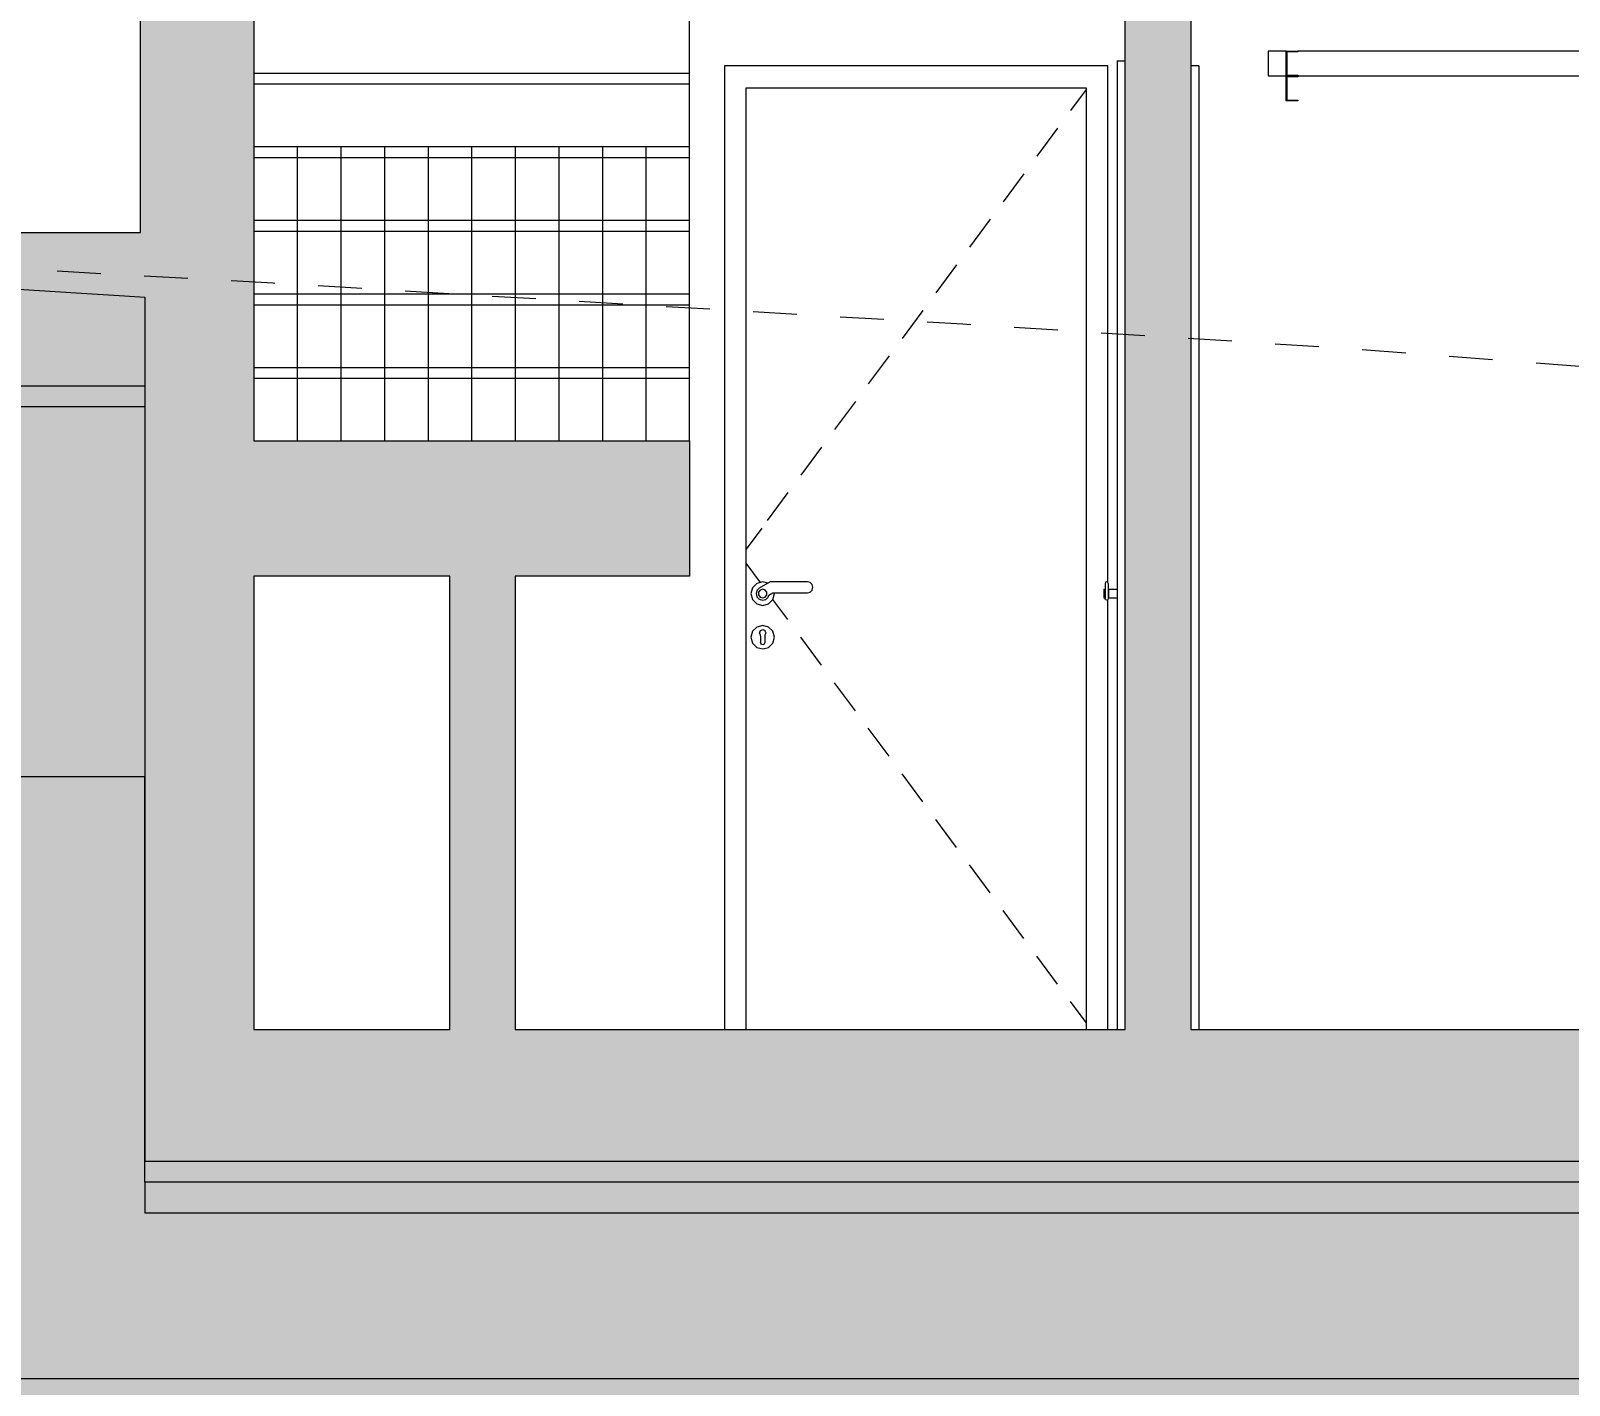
# Model space of a CAD drawing. Header units: metres. Extents: x -111189 to -108577, y -72951 to -72647.
# Drawn here: x -108886.759 to -108883.229, y -72945.478 to -72942.372 of the extents above; entities that cross this region are included whole.
import ezdxf

# ---------------------------------------------------------------- set-up
doc = ezdxf.new("R2010")
doc.units = ezdxf.units.M
doc.header["$MEASUREMENT"] = 0
doc.linetypes.add('Hidden Line', pattern=[0.13, 0.08, -0.05])
for name, color, linetype in [('00 - DESENHO 2D', 7, 'Continuous'), ('01 - TERRENO PROPOSTO', 7, 'Continuous'), ('02 - ESTRADAS', 7, 'Continuous'), ('03 - LAJES', 7, 'Continuous'), ('06 - ESCADA INTERIOR', 7, 'Continuous'), ('06 - FORRA', 7, 'Continuous'), ('07 - MUROS', 7, 'Continuous'), ('12 - COTAS GERAIS', 7, 'Continuous')]:
    doc.layers.add(name, color=color, linetype=linetype)
doc.styles.add('ESTILO_GERADO_7', font='')
doc.styles.get('ESTILO_GERADO_7').set_extended_font_data('Helvetica')
doc.dimstyles.new('ESTILO_GERADO__5', dxfattribs={"dimtxt": 0.15, "dimasz": 0.114, "dimexe": 0.18, "dimexo": 0.0625, "dimgap": 0, "dimtad": 1, "dimzin": 0, "dimdsep": 46, "dimtxsty": 'ESTILO_GERADO_7', "dimblk": 'ARROWHEAD_2', "dimblk1": 'ARROWHEAD_2', "dimblk2": 'ARROWHEAD_2', "dimcen": 0.09, "dimse1": 1, "dimse2": 1, "dimclrd": 7, "dimclre": 7, "dimclrt": 7, "dimadec": 0, "dimazin": 0, "dimtfac": 1, "dimtdec": 4, "dimtmove": 0, "dimatfit": 3, "dimfxl": 1, "dimtolj": 1, "dimtzin": 0, "dimarcsym": 0})

# ---------------------------------------------------------------- blocks, each defined once
blk = doc.blocks.new('Corte Elem_774_1', base_point=(-109050.7279, -72941.9624))
at = {"layer": '03 - LAJES', "linetype": 'Continuous', "lineweight": 13}
blk.add_hatch(color=251, dxfattribs=at).paths.add_polyline_path([(-108886.4978, -72945.0124), (-108876.3478, -72945.0124), (-108876.3478, -72944.8124), (-108886.4978, -72944.8124)])
at = {"layer": '03 - LAJES', "color": 7, "linetype": 'Continuous', "lineweight": 20}
for p, q in [((-108886.4978, -72945.0124), (-108886.4978, -72944.8124)), ((-108876.3478, -72945.0124), (-108886.4978, -72945.0124))]:
    blk.add_line(p, q, dxfattribs=at)
blk = doc.blocks.new('Corte Elem_776_1', base_point=(-109050.7279, -72941.9624))
at = {"linetype": 'Continuous', "lineweight": 13}
blk.add_hatch(color=251, dxfattribs=at).paths.add_polyline_path([(-108886.4978, -72942.3124), (-108886.4978, -72944.8124), (-108886.2478, -72944.8124), (-108886.2478, -72942.3124)])
at = {"color": 7, "linetype": 'Continuous', "lineweight": 20}
for p, q in [((-108886.2478, -72942.3124), (-108886.2478, -72943.3124)), ((-108886.2478, -72943.6225), (-108886.2478, -72944.6624)), ((-108886.4978, -72944.8124), (-108886.4978, -72944.0824))]:
    blk.add_line(p, q, dxfattribs=at)
blk = doc.blocks.new('Corte Elem_777_1', base_point=(-109050.7279, -72941.9624))
at = {"linetype": 'Continuous', "lineweight": 13}
blk.add_hatch(color=251, dxfattribs=at).paths.add_polyline_path([(-108884.0978, -72944.8124), (-108884.0978, -72942.3124), (-108884.2478, -72942.3124), (-108884.2478, -72944.8124)])
at = {"color": 7, "linetype": 'Continuous', "lineweight": 20}
for p, q in [((-108884.2478, -72944.6624), (-108884.2478, -72942.3124)), ((-108884.0978, -72942.3124), (-108884.0978, -72944.6624))]:
    blk.add_line(p, q, dxfattribs=at)
blk = doc.blocks.new('Corte Elem_778_1', base_point=(-109050.7279, -72941.9624))
at = {"layer": '03 - LAJES', "linetype": 'Continuous', "lineweight": 13}
blk.add_hatch(color=251, dxfattribs=at).paths.add_polyline_path([(-108884.0978, -72944.8124), (-108879.5478, -72944.8124), (-108879.5478, -72944.6624), (-108884.0978, -72944.6624)])
at = {"layer": '03 - LAJES', "color": 7, "linetype": 'Continuous', "lineweight": 20}
blk.add_line((-108884.0978, -72944.6624), (-108879.5478, -72944.6624), dxfattribs=at)
blk = doc.blocks.new('Corte Elem_779_1', base_point=(-109050.7279, -72941.9624))
at = {"layer": '07 - MUROS', "color": 251, "linetype": 'Continuous', "lineweight": 13}
for p, q in [((-108889.349, -72945.4624), (-108886.2459, -72945.4624)), ((-108886.2459, -72945.4624), (-108874.7355, -72945.4624))]:
    blk.add_line(p, q, dxfattribs=at)
blk = doc.blocks.new('Corte Elem_780_1', base_point=(-109050.7279, -72941.9624))
at = {"layer": '03 - LAJES', "linetype": 'Continuous', "lineweight": 13}
blk.add_hatch(color=251, dxfattribs=at).paths.add_polyline_path([(-108887.6978, -72942.8341), (-108887.6978, -72942.9065), (-108886.6548, -72942.9729), (-108886.5443, -72942.9795), (-108886.4978, -72942.9822), (-108886.4978, -72942.8341)])
at = {"layer": '03 - LAJES', "color": 251, "linetype": 'Continuous', "lineweight": 13}
blk.add_line((-108888.8364, -72942.8341), (-108887.8478, -72942.8341), dxfattribs=at)
at = {"layer": '03 - LAJES', "color": 7, "linetype": 'Continuous', "lineweight": 20}
for p, q in [((-108887.6978, -72942.8341), (-108886.5078, -72942.8341)), ((-108887.6978, -72942.9065), (-108887.6978, -72942.8341)), ((-108887.6978, -72943.2341), (-108887.6978, -72942.9065)), ((-108886.4978, -72943.2341), (-108887.6978, -72943.2341))]:
    blk.add_line(p, q, dxfattribs=at)
blk = doc.blocks.new('Corte Elem_782_1', base_point=(-109050.7279, -72941.9624))
at = {"layer": '06 - FORRA', "linetype": 'Continuous', "lineweight": 13}
blk.add_hatch(color=251, dxfattribs=at).paths.add_polyline_path([(-108886.5078, -72941.3624), (-108886.5078, -72942.8341), (-108886.4978, -72942.8341), (-108886.4978, -72941.3624)])
at = {"layer": '06 - FORRA', "color": 7, "linetype": 'Continuous', "lineweight": 20}
for p, q in [((-108886.5078, -72941.3624), (-108886.4978, -72941.3624)), ((-108886.5078, -72942.8341), (-108886.5078, -72941.3624))]:
    blk.add_line(p, q, dxfattribs=at)
blk = doc.blocks.new('*X1454', base_point=(-109050.7279, -72941.9624))
at = {"layer": '06 - ESCADA INTERIOR', "color": 7, "linetype": 'Continuous', "lineweight": 13}
for p, q in [((-108886.1478, -72943.1437), (-108886.1478, -72943.1687)), ((-108886.1478, -72943.1437), (-108886.1478, -72943.1687)), ((-108886.0478, -72943.1437), (-108886.0478, -72943.1687)), ((-108886.0478, -72943.1437), (-108886.0478, -72943.1687)), ((-108885.9478, -72943.1437), (-108885.9478, -72943.1687)), ((-108885.9478, -72943.1437), (-108885.9478, -72943.1687)), ((-108885.8478, -72943.1437), (-108885.8478, -72943.1687)), ((-108885.8478, -72943.1437), (-108885.8478, -72943.1687)), ((-108885.7478, -72943.1437), (-108885.7478, -72943.1687)), ((-108885.7478, -72943.1437), (-108885.7478, -72943.1687)), ((-108885.6478, -72943.1437), (-108885.6478, -72943.1687)), ((-108885.6478, -72943.1437), (-108885.6478, -72943.1687)), ((-108885.5478, -72943.1437), (-108885.5478, -72943.1687)), ((-108885.5478, -72943.1437), (-108885.5478, -72943.1687)), ((-108885.4478, -72943.1437), (-108885.4478, -72943.1687)), ((-108885.4478, -72943.1437), (-108885.4478, -72943.1687)), ((-108885.3478, -72943.1437), (-108885.3478, -72943.1687)), ((-108885.3478, -72943.1437), (-108885.3478, -72943.1687))]:
    blk.add_line(p, q, dxfattribs=at)
blk = doc.blocks.new('Corte Elem_837_1', base_point=(-109050.7279, -72941.9624))
at = {"layer": '06 - ESCADA INTERIOR', "color": 7, "linetype": 'Continuous', "lineweight": 13}
for p, q in [((-108886.2478, -72943.1437), (-108885.2478, -72943.1437)), ((-108886.2478, -72943.1687), (-108885.2478, -72943.1687)), ((-108885.2478, -72943.1687), (-108885.2478, -72943.1437))]:
    blk.add_line(p, q, dxfattribs=at)
at = {"layer": '06 - ESCADA INTERIOR', "lineweight": 0}
blk.add_blockref('*X1454', (-109050.7279, -72941.9624), dxfattribs=at)
blk = doc.blocks.new('*X1456', base_point=(-109050.7279, -72941.9624))
at = {"layer": '06 - ESCADA INTERIOR', "color": 7, "linetype": 'Continuous', "lineweight": 13}
for p, q in [((-108886.1478, -72942.9999), (-108886.1478, -72943.1437)), ((-108886.1478, -72942.9999), (-108886.1478, -72943.1437)), ((-108886.0478, -72942.9999), (-108886.0478, -72943.1437)), ((-108886.0478, -72942.9999), (-108886.0478, -72943.1437)), ((-108885.9478, -72942.9999), (-108885.9478, -72943.1437)), ((-108885.9478, -72942.9999), (-108885.9478, -72943.1437)), ((-108885.8478, -72942.9999), (-108885.8478, -72943.1437)), ((-108885.8478, -72942.9999), (-108885.8478, -72943.1437)), ((-108885.7478, -72942.9999), (-108885.7478, -72943.1437)), ((-108885.7478, -72942.9999), (-108885.7478, -72943.1437)), ((-108885.6478, -72942.9999), (-108885.6478, -72943.1437)), ((-108885.6478, -72942.9999), (-108885.6478, -72943.1437)), ((-108885.5478, -72942.9999), (-108885.5478, -72943.1437)), ((-108885.5478, -72942.9999), (-108885.5478, -72943.1437)), ((-108885.4478, -72942.9999), (-108885.4478, -72943.1437)), ((-108885.4478, -72942.9999), (-108885.4478, -72943.1437)), ((-108885.3478, -72942.9999), (-108885.3478, -72943.1437)), ((-108885.3478, -72942.9999), (-108885.3478, -72943.1437))]:
    blk.add_line(p, q, dxfattribs=at)
blk = doc.blocks.new('Corte Elem_838_1', base_point=(-109050.7279, -72941.9624))
at = {"layer": '06 - ESCADA INTERIOR', "color": 7, "linetype": 'Continuous', "lineweight": 13}
blk.add_line((-108885.2478, -72943.1437), (-108885.2478, -72942.9999), dxfattribs=at)
at = {"layer": '06 - ESCADA INTERIOR', "lineweight": 0}
blk.add_blockref('*X1456', (-109050.7279, -72941.9624), dxfattribs=at)
blk = doc.blocks.new('*X1458', base_point=(-109050.7279, -72941.9624))
at = {"layer": '06 - ESCADA INTERIOR', "color": 7, "linetype": 'Continuous', "lineweight": 13}
for p, q in [((-108886.1478, -72942.9749), (-108886.1478, -72942.9999)), ((-108886.1478, -72942.9749), (-108886.1478, -72942.9999)), ((-108886.0478, -72942.9749), (-108886.0478, -72942.9999)), ((-108886.0478, -72942.9749), (-108886.0478, -72942.9999)), ((-108885.9478, -72942.9749), (-108885.9478, -72942.9999)), ((-108885.9478, -72942.9749), (-108885.9478, -72942.9999)), ((-108885.8478, -72942.9749), (-108885.8478, -72942.9999)), ((-108885.8478, -72942.9749), (-108885.8478, -72942.9999)), ((-108885.7478, -72942.9749), (-108885.7478, -72942.9999)), ((-108885.7478, -72942.9749), (-108885.7478, -72942.9999)), ((-108885.6478, -72942.9749), (-108885.6478, -72942.9999)), ((-108885.6478, -72942.9749), (-108885.6478, -72942.9999)), ((-108885.5478, -72942.9749), (-108885.5478, -72942.9999)), ((-108885.5478, -72942.9749), (-108885.5478, -72942.9999)), ((-108885.4478, -72942.9749), (-108885.4478, -72942.9999)), ((-108885.4478, -72942.9749), (-108885.4478, -72942.9999)), ((-108885.3478, -72942.9749), (-108885.3478, -72942.9999)), ((-108885.3478, -72942.9749), (-108885.3478, -72942.9999))]:
    blk.add_line(p, q, dxfattribs=at)
blk = doc.blocks.new('Corte Elem_839_1', base_point=(-109050.7279, -72941.9624))
at = {"layer": '06 - ESCADA INTERIOR', "color": 7, "linetype": 'Continuous', "lineweight": 13}
for p, q in [((-108886.2478, -72942.9749), (-108885.2478, -72942.9749)), ((-108886.2478, -72942.9999), (-108885.2478, -72942.9999)), ((-108885.2478, -72942.9999), (-108885.2478, -72942.9749))]:
    blk.add_line(p, q, dxfattribs=at)
at = {"layer": '06 - ESCADA INTERIOR', "lineweight": 0}
blk.add_blockref('*X1458', (-109050.7279, -72941.9624), dxfattribs=at)
blk = doc.blocks.new('*X1460', base_point=(-109050.7279, -72941.9624))
at = {"layer": '06 - ESCADA INTERIOR', "color": 7, "linetype": 'Continuous', "lineweight": 13}
for p, q in [((-108886.1478, -72942.8312), (-108886.1478, -72942.9749)), ((-108886.1478, -72942.8312), (-108886.1478, -72942.9749)), ((-108886.0478, -72942.8312), (-108886.0478, -72942.9749)), ((-108886.0478, -72942.8312), (-108886.0478, -72942.9749)), ((-108885.9478, -72942.8312), (-108885.9478, -72942.9749)), ((-108885.9478, -72942.8312), (-108885.9478, -72942.9749)), ((-108885.8478, -72942.8312), (-108885.8478, -72942.9749)), ((-108885.8478, -72942.8312), (-108885.8478, -72942.9749)), ((-108885.7478, -72942.8312), (-108885.7478, -72942.9749)), ((-108885.7478, -72942.8312), (-108885.7478, -72942.9749)), ((-108885.6478, -72942.8312), (-108885.6478, -72942.9749)), ((-108885.6478, -72942.8312), (-108885.6478, -72942.9749)), ((-108885.5478, -72942.8312), (-108885.5478, -72942.9749)), ((-108885.5478, -72942.8312), (-108885.5478, -72942.9749)), ((-108885.4478, -72942.8312), (-108885.4478, -72942.9749)), ((-108885.4478, -72942.8312), (-108885.4478, -72942.9749)), ((-108885.3478, -72942.8312), (-108885.3478, -72942.9749)), ((-108885.3478, -72942.8312), (-108885.3478, -72942.9749))]:
    blk.add_line(p, q, dxfattribs=at)
blk = doc.blocks.new('Corte Elem_840_1', base_point=(-109050.7279, -72941.9624))
at = {"layer": '06 - ESCADA INTERIOR', "color": 7, "linetype": 'Continuous', "lineweight": 13}
blk.add_line((-108885.2478, -72942.9749), (-108885.2478, -72942.8312), dxfattribs=at)
at = {"layer": '06 - ESCADA INTERIOR', "lineweight": 0}
blk.add_blockref('*X1460', (-109050.7279, -72941.9624), dxfattribs=at)
blk = doc.blocks.new('*X1462', base_point=(-109050.7279, -72941.9624))
at = {"layer": '06 - ESCADA INTERIOR', "color": 7, "linetype": 'Continuous', "lineweight": 13}
for p, q in [((-108886.1478, -72942.8062), (-108886.1478, -72942.8312)), ((-108886.1478, -72942.8062), (-108886.1478, -72942.8312)), ((-108886.0478, -72942.8062), (-108886.0478, -72942.8312)), ((-108886.0478, -72942.8062), (-108886.0478, -72942.8312)), ((-108885.9478, -72942.8062), (-108885.9478, -72942.8312)), ((-108885.9478, -72942.8062), (-108885.9478, -72942.8312)), ((-108885.8478, -72942.8062), (-108885.8478, -72942.8312)), ((-108885.8478, -72942.8062), (-108885.8478, -72942.8312)), ((-108885.7478, -72942.8062), (-108885.7478, -72942.8312)), ((-108885.7478, -72942.8062), (-108885.7478, -72942.8312)), ((-108885.6478, -72942.8062), (-108885.6478, -72942.8312)), ((-108885.6478, -72942.8062), (-108885.6478, -72942.8312)), ((-108885.5478, -72942.8062), (-108885.5478, -72942.8312)), ((-108885.5478, -72942.8062), (-108885.5478, -72942.8312)), ((-108885.4478, -72942.8062), (-108885.4478, -72942.8312)), ((-108885.4478, -72942.8062), (-108885.4478, -72942.8312)), ((-108885.3478, -72942.8062), (-108885.3478, -72942.8312)), ((-108885.3478, -72942.8062), (-108885.3478, -72942.8312))]:
    blk.add_line(p, q, dxfattribs=at)
blk = doc.blocks.new('Corte Elem_841_1', base_point=(-109050.7279, -72941.9624))
at = {"layer": '06 - ESCADA INTERIOR', "color": 7, "linetype": 'Continuous', "lineweight": 13}
for p, q in [((-108886.2478, -72942.8062), (-108885.2478, -72942.8062)), ((-108885.2478, -72942.8312), (-108885.2478, -72942.8062)), ((-108886.2478, -72942.8312), (-108885.2478, -72942.8312))]:
    blk.add_line(p, q, dxfattribs=at)
at = {"layer": '06 - ESCADA INTERIOR', "lineweight": 0}
blk.add_blockref('*X1462', (-109050.7279, -72941.9624), dxfattribs=at)
blk = doc.blocks.new('*X1464', base_point=(-109050.7279, -72941.9624))
at = {"layer": '06 - ESCADA INTERIOR', "color": 7, "linetype": 'Continuous', "lineweight": 13}
for p, q in [((-108886.1478, -72942.6624), (-108886.1478, -72942.8062)), ((-108886.1478, -72942.6624), (-108886.1478, -72942.8062)), ((-108886.0478, -72942.6624), (-108886.0478, -72942.8062)), ((-108886.0478, -72942.6624), (-108886.0478, -72942.8062)), ((-108885.9478, -72942.6624), (-108885.9478, -72942.8062)), ((-108885.9478, -72942.6624), (-108885.9478, -72942.8062)), ((-108885.8478, -72942.6624), (-108885.8478, -72942.8062)), ((-108885.8478, -72942.6624), (-108885.8478, -72942.8062)), ((-108885.7478, -72942.6624), (-108885.7478, -72942.8062)), ((-108885.7478, -72942.6624), (-108885.7478, -72942.8062)), ((-108885.6478, -72942.6624), (-108885.6478, -72942.8062)), ((-108885.6478, -72942.6624), (-108885.6478, -72942.8062)), ((-108885.5478, -72942.6624), (-108885.5478, -72942.8062)), ((-108885.5478, -72942.6624), (-108885.5478, -72942.8062)), ((-108885.4478, -72942.6624), (-108885.4478, -72942.8062)), ((-108885.4478, -72942.6624), (-108885.4478, -72942.8062)), ((-108885.3478, -72942.6624), (-108885.3478, -72942.8062)), ((-108885.3478, -72942.6624), (-108885.3478, -72942.8062))]:
    blk.add_line(p, q, dxfattribs=at)
blk = doc.blocks.new('Corte Elem_842_1', base_point=(-109050.7279, -72941.9624))
at = {"layer": '06 - ESCADA INTERIOR', "color": 7, "linetype": 'Continuous', "lineweight": 13}
blk.add_line((-108885.2478, -72942.8062), (-108885.2478, -72942.6624), dxfattribs=at)
at = {"layer": '06 - ESCADA INTERIOR', "lineweight": 0}
blk.add_blockref('*X1464', (-109050.7279, -72941.9624), dxfattribs=at)
blk = doc.blocks.new('*X1466', base_point=(-109050.7279, -72941.9624))
at = {"layer": '06 - ESCADA INTERIOR', "color": 7, "linetype": 'Continuous', "lineweight": 13}
for p, q in [((-108886.1478, -72942.6374), (-108886.1478, -72942.6624)), ((-108886.1478, -72942.6374), (-108886.1478, -72942.6624)), ((-108886.0478, -72942.6374), (-108886.0478, -72942.6624)), ((-108886.0478, -72942.6374), (-108886.0478, -72942.6624)), ((-108885.9478, -72942.6374), (-108885.9478, -72942.6624)), ((-108885.9478, -72942.6374), (-108885.9478, -72942.6624)), ((-108885.8478, -72942.6374), (-108885.8478, -72942.6624)), ((-108885.8478, -72942.6374), (-108885.8478, -72942.6624)), ((-108885.7478, -72942.6374), (-108885.7478, -72942.6624)), ((-108885.7478, -72942.6374), (-108885.7478, -72942.6624)), ((-108885.6478, -72942.6374), (-108885.6478, -72942.6624)), ((-108885.6478, -72942.6374), (-108885.6478, -72942.6624)), ((-108885.5478, -72942.6374), (-108885.5478, -72942.6624)), ((-108885.5478, -72942.6374), (-108885.5478, -72942.6624)), ((-108885.4478, -72942.6374), (-108885.4478, -72942.6624)), ((-108885.4478, -72942.6374), (-108885.4478, -72942.6624)), ((-108885.3478, -72942.6374), (-108885.3478, -72942.6624)), ((-108885.3478, -72942.6374), (-108885.3478, -72942.6624))]:
    blk.add_line(p, q, dxfattribs=at)
blk = doc.blocks.new('Corte Elem_843_1', base_point=(-109050.7279, -72941.9624))
at = {"layer": '06 - ESCADA INTERIOR', "color": 7, "linetype": 'Continuous', "lineweight": 13}
for p, q in [((-108886.2478, -72942.6374), (-108885.2478, -72942.6374)), ((-108885.2478, -72942.6624), (-108885.2478, -72942.6374)), ((-108886.2478, -72942.6624), (-108885.2478, -72942.6624))]:
    blk.add_line(p, q, dxfattribs=at)
at = {"layer": '06 - ESCADA INTERIOR', "lineweight": 0}
blk.add_blockref('*X1466', (-109050.7279, -72941.9624), dxfattribs=at)
blk = doc.blocks.new('Corte Elem_844_1', base_point=(-109050.7279, -72941.9624))
at = {"layer": '06 - ESCADA INTERIOR', "color": 251, "linetype": 'Continuous', "lineweight": 13}
blk.add_line((-108885.2478, -72942.6374), (-108885.2478, -72942.4937), dxfattribs=at)
blk = doc.blocks.new('Corte Elem_845_1', base_point=(-109050.7279, -72941.9624))
at = {"layer": '06 - ESCADA INTERIOR', "color": 251, "linetype": 'Continuous', "lineweight": 13}
for p, q in [((-108886.2478, -72942.4687), (-108885.2478, -72942.4687)), ((-108885.2478, -72942.4937), (-108885.2478, -72942.4687)), ((-108886.2478, -72942.4937), (-108885.2478, -72942.4937))]:
    blk.add_line(p, q, dxfattribs=at)
blk = doc.blocks.new('Corte Elem_846_1', base_point=(-109050.7279, -72941.9624))
at = {"layer": '06 - ESCADA INTERIOR', "color": 251, "linetype": 'Continuous', "lineweight": 13}
blk.add_line((-108885.2478, -72942.4687), (-108885.2478, -72942.3249), dxfattribs=at)
blk = doc.blocks.new('Corte Elem_851_1', base_point=(-109050.7279, -72941.9624))
at = {"layer": '06 - ESCADA INTERIOR', "linetype": 'Continuous', "lineweight": 13}
blk.add_hatch(color=251, dxfattribs=at).paths.add_polyline_path([(-108886.2478, -72943.3374), (-108886.2478, -72943.6225), (-108886.1738, -72943.6225), (-108885.8218, -72943.6225), (-108885.6738, -72943.6225), (-108885.3218, -72943.6225), (-108885.2478, -72943.6225), (-108885.2478, -72943.3374)])
at = {"layer": '06 - ESCADA INTERIOR', "color": 7, "linetype": 'Continuous', "lineweight": 20}
for p, q in [((-108885.2478, -72943.3374), (-108885.2478, -72943.6225)), ((-108886.1738, -72943.6225), (-108886.2478, -72943.6225)), ((-108885.8218, -72943.6225), (-108886.1738, -72943.6225)), ((-108885.7978, -72943.6225), (-108885.8218, -72943.6225)), ((-108885.3218, -72943.6225), (-108885.6478, -72943.6225)), ((-108885.2478, -72943.6225), (-108885.3218, -72943.6225))]:
    blk.add_line(p, q, dxfattribs=at)
blk = doc.blocks.new('Corte Elem_853_1', base_point=(-109050.7279, -72941.9624))
at = {"layer": '03 - LAJES', "linetype": 'Continuous', "lineweight": 13}
blk.add_hatch(color=251, dxfattribs=at).paths.add_polyline_path([(-108886.2478, -72944.6624), (-108886.2478, -72944.8124), (-108884.2478, -72944.8124), (-108884.2478, -72944.6624)])
at = {"layer": '03 - LAJES', "color": 7, "linetype": 'Continuous', "lineweight": 20}
for p, q in [((-108886.2478, -72944.6624), (-108885.7978, -72944.6624)), ((-108885.6478, -72944.6624), (-108884.2478, -72944.6624))]:
    blk.add_line(p, q, dxfattribs=at)
blk = doc.blocks.new('Corte Elem_856_1', base_point=(-109050.7279, -72941.9624))
at = {"color": 251, "linetype": 'Continuous', "lineweight": 13}
for p, q in [((-108884.2668, -72942.4404), (-108884.2668, -72944.6624)), ((-108884.2668, -72942.4404), (-108884.2478, -72942.4404)), ((-108884.0788, -72942.4524), (-108884.0978, -72942.4524)), ((-108884.0788, -72942.4524), (-108884.0788, -72944.6624)), ((-108884.2932, -72943.6365), (-108884.2943, -72943.6392)), ((-108884.2906, -72943.6354), (-108884.2932, -72943.6365)), ((-108884.2879, -72943.6365), (-108884.2906, -72943.6354)), ((-108884.2868, -72943.6392), (-108884.2879, -72943.6365)), ((-108884.2968, -72943.6524), (-108884.2968, -72943.6543)), ((-108884.2968, -72943.6524), (-108884.2967, -72943.6524)), ((-108884.2968, -72943.6543), (-108884.2968, -72943.6593)), ((-108884.2968, -72943.6593), (-108884.2968, -72943.6655)), ((-108884.2968, -72943.6655), (-108884.2968, -72943.6705)), ((-108884.2968, -72943.6705), (-108884.2968, -72943.6724)), ((-108884.2967, -72943.6524), (-108884.2946, -72943.6524)), ((-108884.2946, -72943.6524), (-108884.2945, -72943.6524)), ((-108884.2945, -72943.6524), (-108884.2945, -72943.6543)), ((-108884.2945, -72943.6537), (-108884.2944, -72943.6537)), ((-108884.2945, -72943.6543), (-108884.2945, -72943.6593)), ((-108884.2945, -72943.6593), (-108884.2945, -72943.6655)), ((-108884.2945, -72943.6655), (-108884.2945, -72943.6705)), ((-108884.2945, -72943.6705), (-108884.2945, -72943.6724)), ((-108884.2945, -72943.6712), (-108884.2944, -72943.6712)), ((-108884.2944, -72943.6537), (-108884.2943, -72943.6537)), ((-108884.2944, -72943.6712), (-108884.2943, -72943.6712)), ((-108884.2943, -72943.6392), (-108884.2943, -72943.6527)), ((-108884.2943, -72943.6527), (-108884.2943, -72943.6567)), ((-108884.2943, -72943.6567), (-108884.2943, -72943.6622)), ((-108884.2943, -72943.6622), (-108884.2943, -72943.6678)), ((-108884.2943, -72943.6678), (-108884.2943, -72943.672)), ((-108884.2943, -72943.672), (-108884.2943, -72943.6737)), ((-108884.2868, -72943.6392), (-108884.2868, -72943.6527)), ((-108884.2868, -72943.6527), (-108884.2868, -72943.6567)), ((-108884.2868, -72943.6537), (-108884.2867, -72943.6537)), ((-108884.2868, -72943.6567), (-108884.2868, -72943.6622)), ((-108884.2868, -72943.6622), (-108884.2868, -72943.6678)), ((-108884.2868, -72943.6678), (-108884.2868, -72943.672)), ((-108884.2868, -72943.6712), (-108884.2867, -72943.6712)), ((-108884.2868, -72943.672), (-108884.2868, -72943.6737)), ((-108884.2867, -72943.6524), (-108884.2867, -72943.6543)), ((-108884.2867, -72943.6524), (-108884.2866, -72943.6524)), ((-108884.2867, -72943.6543), (-108884.2867, -72943.6593)), ((-108884.2867, -72943.6593), (-108884.2867, -72943.6655)), ((-108884.2867, -72943.6655), (-108884.2867, -72943.6705)), ((-108884.2867, -72943.6705), (-108884.2867, -72943.6724)), ((-108884.2866, -72943.6524), (-108884.2668, -72943.6524)), ((-108884.2968, -72943.6724), (-108884.2967, -72943.6724)), ((-108884.2967, -72943.6724), (-108884.2946, -72943.6724)), ((-108884.2946, -72943.6724), (-108884.2945, -72943.6724)), ((-108884.2932, -72943.6764), (-108884.2943, -72943.6737)), ((-108884.2906, -72943.6775), (-108884.2932, -72943.6764)), ((-108884.2879, -72943.6764), (-108884.2906, -72943.6775)), ((-108884.2868, -72943.6737), (-108884.2879, -72943.6764)), ((-108884.2867, -72943.6724), (-108884.2866, -72943.6724)), ((-108884.2866, -72943.6724), (-108884.2668, -72943.6724))]:
    blk.add_line(p, q, dxfattribs=at)
blk = doc.blocks.new('Corte Elem_862_1', base_point=(-109050.7279, -72941.9624))
at = {"linetype": 'Continuous', "lineweight": 13}
for points in [[(-108883.8788, -72942.4184), (-108883.8788, -72942.4754), (-108883.8518, -72942.4754), (-108883.8518, -72942.4738), (-108883.8772, -72942.4738), (-108883.8772, -72942.42), (-108883.8518, -72942.42), (-108883.8518, -72942.4184)], [(-108883.8518, -72942.4754), (-108883.8788, -72942.4754), (-108883.8788, -72942.5324), (-108883.8518, -72942.5324), (-108883.8518, -72942.5308), (-108883.8772, -72942.5308), (-108883.8772, -72942.477), (-108883.8518, -72942.477)]]:
    blk.add_hatch(color=251, dxfattribs=at).paths.add_polyline_path(points)
at = {"color": 7, "linetype": 'Continuous', "lineweight": 13}
for p, q in [((-108883.8788, -72942.4184), (-108883.9204, -72942.4184)), ((-108883.9204, -72942.4184), (-108883.9204, -72942.4754)), ((-108879.829, -72942.4184), (-108883.8518, -72942.4184)), ((-108883.8788, -72942.4754), (-108883.9204, -72942.4754)), ((-108879.829, -72942.4754), (-108883.8518, -72942.4754))]:
    blk.add_line(p, q, dxfattribs=at)
at = {"color": 7, "linetype": 'Continuous', "lineweight": 20}
for p, q in [((-108883.8788, -72942.4184), (-108883.8518, -72942.4184)), ((-108883.8788, -72942.4754), (-108883.8788, -72942.4184)), ((-108883.8518, -72942.42), (-108883.8772, -72942.42)), ((-108883.8772, -72942.42), (-108883.8772, -72942.4738)), ((-108883.8518, -72942.4184), (-108883.8518, -72942.42)), ((-108883.8788, -72942.5324), (-108883.8788, -72942.4754)), ((-108883.8788, -72942.4754), (-108883.8518, -72942.4754)), ((-108883.8772, -72942.4738), (-108883.8518, -72942.4738)), ((-108883.8772, -72942.477), (-108883.8772, -72942.5308)), ((-108883.8518, -72942.477), (-108883.8772, -72942.477)), ((-108883.8518, -72942.4738), (-108883.8518, -72942.4754)), ((-108883.8518, -72942.4754), (-108883.8518, -72942.477)), ((-108883.8518, -72942.5324), (-108883.8788, -72942.5324)), ((-108883.8772, -72942.5308), (-108883.8518, -72942.5308)), ((-108883.8518, -72942.5308), (-108883.8518, -72942.5324))]:
    blk.add_line(p, q, dxfattribs=at)
blk = doc.blocks.new('Corte Elem_864_1', base_point=(-109050.7279, -72941.9624))
at = {"color": 251, "linetype": 'Continuous', "lineweight": 13}
for p, q in [((-108885.1678, -72942.4524), (-108885.1678, -72944.6624)), ((-108884.2878, -72942.4524), (-108885.1678, -72942.4524)), ((-108884.2878, -72943.6367), (-108884.2878, -72942.4524)), ((-108885.1178, -72944.6624), (-108885.1178, -72942.5024)), ((-108885.1178, -72942.5024), (-108884.3378, -72942.5024)), ((-108884.3378, -72942.5066), (-108884.3734, -72942.5547)), ((-108884.3378, -72942.5024), (-108884.3378, -72944.6624)), ((-108884.4032, -72942.5949), (-108884.4508, -72942.6592)), ((-108884.4805, -72942.6994), (-108884.5281, -72942.7637)), ((-108884.5579, -72942.8039), (-108884.6055, -72942.8682)), ((-108884.6352, -72942.9083), (-108884.6828, -72942.9726)), ((-108884.7126, -72943.0128), (-108884.7602, -72943.0771)), ((-108884.7899, -72943.1173), (-108884.8375, -72943.1816)), ((-108884.8673, -72943.2218), (-108884.9149, -72943.2861)), ((-108884.9446, -72943.3263), (-108884.9922, -72943.3906)), ((-108885.022, -72943.4308), (-108885.0696, -72943.4951)), ((-108885.0822, -72943.5121), (-108885.1178, -72943.5602)), ((-108885.0851, -72943.6368), (-108885.1178, -72943.5926)), ((-108885.0798, -72943.6354), (-108885.0933, -72943.639)), ((-108885.0631, -72943.6354), (-108885.0877, -72943.6497)), ((-108885.0684, -72943.6385), (-108885.0798, -72943.6354)), ((-108884.9768, -72943.6354), (-108885.0631, -72943.6354)), ((-108884.971, -72943.637), (-108884.9768, -72943.6354)), ((-108885.1032, -72943.6489), (-108885.1068, -72943.6624)), ((-108885.1068, -72943.6624), (-108885.1032, -72943.6759)), ((-108885.0933, -72943.639), (-108885.1032, -72943.6489)), ((-108885.0929, -72943.6547), (-108885.095, -72943.6622)), ((-108885.095, -72943.6622), (-108885.0931, -72943.6697)), ((-108885.0931, -72943.6697), (-108885.0878, -72943.6753)), ((-108885.0877, -72943.6497), (-108885.0929, -72943.6547)), ((-108885.0857, -72943.6543), (-108885.0893, -72943.6593)), ((-108885.0893, -72943.6593), (-108885.0893, -72943.6655)), ((-108885.0893, -72943.6655), (-108885.0857, -72943.6705)), ((-108885.0798, -72943.6524), (-108885.0857, -72943.6543)), ((-108885.0857, -72943.6705), (-108885.0798, -72943.6724)), ((-108885.0739, -72943.6543), (-108885.0798, -72943.6524)), ((-108885.0798, -72943.6724), (-108885.0739, -72943.6705)), ((-108885.0703, -72943.6593), (-108885.0739, -72943.6543)), ((-108885.0739, -72943.6705), (-108885.0703, -72943.6655)), ((-108885.0729, -72943.6759), (-108885.0672, -72943.6707)), ((-108885.0703, -72943.6655), (-108885.0703, -72943.6593)), ((-108885.0672, -72943.6707), (-108885.0655, -72943.6657)), ((-108885.0669, -72943.67), (-108885.0668, -72943.6699)), ((-108885.0668, -72943.6699), (-108885.0665, -72943.6688)), ((-108885.0655, -72943.6657), (-108885.0564, -72943.6604)), ((-108885.0564, -72943.6604), (-108884.9768, -72943.6604)), ((-108885.0564, -72943.6759), (-108885.0528, -72943.6624)), ((-108885.0528, -72943.6624), (-108885.0534, -72943.6604)), ((-108884.9768, -72943.6604), (-108884.971, -72943.6589)), ((-108884.9664, -72943.6416), (-108884.971, -72943.637)), ((-108884.971, -72943.6589), (-108884.9664, -72943.6542)), ((-108884.9647, -72943.6479), (-108884.9664, -72943.6416)), ((-108884.9664, -72943.6542), (-108884.9647, -72943.6479)), ((-108885.1032, -72943.6759), (-108885.0933, -72943.6858)), ((-108885.0933, -72943.6858), (-108885.0798, -72943.6894)), ((-108885.0878, -72943.6753), (-108885.0804, -72943.6775)), ((-108885.0804, -72943.6775), (-108885.0729, -72943.6759)), ((-108885.0798, -72943.6774), (-108885.0794, -72943.6773)), ((-108885.0798, -72943.6894), (-108885.0663, -72943.6858)), ((-108885.0724, -72943.6754), (-108885.0723, -72943.6754)), ((-108885.0723, -72943.6754), (-108885.0717, -72943.6748)), ((-108885.0663, -72943.6858), (-108885.0564, -72943.6759)), ((-108885.022, -72943.7221), (-108885.0564, -72943.6756)), ((-108884.2878, -72944.6624), (-108884.2878, -72943.6762)), ((-108885.0933, -72943.739), (-108885.1032, -72943.7489)), ((-108885.0798, -72943.7354), (-108885.0933, -72943.739)), ((-108885.0663, -72943.739), (-108885.0798, -72943.7354)), ((-108885.0564, -72943.7489), (-108885.0663, -72943.739)), ((-108885.1032, -72943.7489), (-108885.1068, -72943.7624)), ((-108885.1068, -72943.7624), (-108885.1032, -72943.7759)), ((-108885.1032, -72943.7759), (-108885.0933, -72943.7858)), ((-108885.0865, -72943.7508), (-108885.0873, -72943.7527)), ((-108885.0848, -72943.758), (-108885.0873, -72943.7527)), ((-108885.0865, -72943.7508), (-108885.0852, -72943.7473)), ((-108885.0852, -72943.7473), (-108885.0798, -72943.745)), ((-108885.0848, -72943.7595), (-108885.0848, -72943.758)), ((-108885.0848, -72943.7595), (-108885.0848, -72943.7624)), ((-108885.0848, -72943.7624), (-108885.0848, -72943.7653)), ((-108885.0848, -72943.7653), (-108885.0848, -72943.7711)), ((-108885.0848, -72943.7711), (-108885.0848, -72943.7749)), ((-108885.0834, -72943.7785), (-108885.0848, -72943.7749)), ((-108885.0798, -72943.745), (-108885.0745, -72943.7473)), ((-108885.0748, -72943.7749), (-108885.0763, -72943.7785)), ((-108885.0724, -72943.7527), (-108885.0748, -72943.758)), ((-108885.0748, -72943.758), (-108885.0748, -72943.7595)), ((-108885.0748, -72943.7595), (-108885.0748, -72943.7624)), ((-108885.0748, -72943.7624), (-108885.0748, -72943.7653)), ((-108885.0748, -72943.7653), (-108885.0748, -72943.7711)), ((-108885.0748, -72943.7711), (-108885.0748, -72943.7749)), ((-108885.0731, -72943.7508), (-108885.0745, -72943.7473)), ((-108885.0731, -72943.7508), (-108885.0724, -72943.7527)), ((-108885.0663, -72943.7858), (-108885.0564, -72943.7759)), ((-108885.0528, -72943.7624), (-108885.0564, -72943.7489)), ((-108885.0564, -72943.7759), (-108885.0528, -72943.7624)), ((-108884.9446, -72943.8266), (-108884.9922, -72943.7623)), ((-108885.0933, -72943.7858), (-108885.0798, -72943.7894)), ((-108885.0798, -72943.7799), (-108885.0834, -72943.7785)), ((-108885.0763, -72943.7785), (-108885.0798, -72943.7799)), ((-108885.0798, -72943.7894), (-108885.0663, -72943.7858)), ((-108884.8673, -72943.931), (-108884.9149, -72943.8667)), ((-108884.7899, -72944.0355), (-108884.8375, -72943.9712)), ((-108884.7126, -72944.14), (-108884.7602, -72944.0757)), ((-108884.6352, -72944.2445), (-108884.6828, -72944.1802)), ((-108884.5579, -72944.349), (-108884.6055, -72944.2847)), ((-108884.4805, -72944.4535), (-108884.5281, -72944.3892)), ((-108884.4032, -72944.5579), (-108884.4508, -72944.4936)), ((-108884.3378, -72944.6462), (-108884.3734, -72944.5981))]:
    blk.add_line(p, q, dxfattribs=at)
blk = doc.blocks.new('Corte Elem_866_1', base_point=(-109050.7279, -72941.9624))
at = {"linetype": 'Continuous', "lineweight": 13}
blk.add_hatch(color=251, dxfattribs=at).paths.add_polyline_path([(-108885.7978, -72944.6624), (-108885.6478, -72944.6624), (-108885.6478, -72943.6225), (-108885.6738, -72943.6225), (-108885.7978, -72943.6225)])
at = {"color": 7, "linetype": 'Continuous', "lineweight": 20}
for p, q in [((-108885.7978, -72944.6624), (-108885.7978, -72943.6225)), ((-108885.6478, -72943.6225), (-108885.6478, -72944.6624))]:
    blk.add_line(p, q, dxfattribs=at)
blk = doc.blocks.new('Corte Elem_880_1', base_point=(-109050.7279, -72941.9624))
at = {"layer": '06 - ESCADA INTERIOR', "linetype": 'Continuous', "lineweight": 13}
blk.add_hatch(color=251, dxfattribs=at).paths.add_polyline_path([(-108885.2478, -72943.3374), (-108885.2478, -72943.3124), (-108886.2478, -72943.3124), (-108886.2478, -72943.3374)])
at = {"layer": '06 - ESCADA INTERIOR', "color": 7, "linetype": 'Continuous', "lineweight": 20}
for p, q in [((-108886.2478, -72943.3124), (-108885.2478, -72943.3124)), ((-108885.2478, -72943.3124), (-108885.2478, -72943.3374))]:
    blk.add_line(p, q, dxfattribs=at)
blk = doc.blocks.new('*X1505', base_point=(-109050.7279, -72941.9624))
at = {"layer": '06 - ESCADA INTERIOR', "color": 7, "linetype": 'Continuous', "lineweight": 13}
for p, q in [((-108886.1478, -72943.1687), (-108886.1478, -72943.3124)), ((-108886.1478, -72943.1687), (-108886.1478, -72943.3124)), ((-108886.0478, -72943.1687), (-108886.0478, -72943.3124)), ((-108886.0478, -72943.1687), (-108886.0478, -72943.3124)), ((-108885.9478, -72943.1687), (-108885.9478, -72943.3124)), ((-108885.9478, -72943.1687), (-108885.9478, -72943.3124)), ((-108885.8478, -72943.1687), (-108885.8478, -72943.3124)), ((-108885.8478, -72943.1687), (-108885.8478, -72943.3124)), ((-108885.7478, -72943.1687), (-108885.7478, -72943.3124)), ((-108885.7478, -72943.1687), (-108885.7478, -72943.3124)), ((-108885.6478, -72943.1687), (-108885.6478, -72943.3124)), ((-108885.6478, -72943.1687), (-108885.6478, -72943.3124)), ((-108885.5478, -72943.1687), (-108885.5478, -72943.3124)), ((-108885.5478, -72943.1687), (-108885.5478, -72943.3124)), ((-108885.4478, -72943.1687), (-108885.4478, -72943.3124)), ((-108885.4478, -72943.1687), (-108885.4478, -72943.3124)), ((-108885.3478, -72943.1687), (-108885.3478, -72943.3124)), ((-108885.3478, -72943.1687), (-108885.3478, -72943.3124))]:
    blk.add_line(p, q, dxfattribs=at)
blk = doc.blocks.new('Corte Elem_881_1', base_point=(-109050.7279, -72941.9624))
at = {"layer": '06 - ESCADA INTERIOR', "color": 7, "linetype": 'Continuous', "lineweight": 13}
blk.add_line((-108885.2478, -72943.3124), (-108885.2478, -72943.1687), dxfattribs=at)
at = {"layer": '06 - ESCADA INTERIOR', "lineweight": 0}
blk.add_blockref('*X1505', (-109050.7279, -72941.9624), dxfattribs=at)
blk = doc.blocks.new('Corte Elem_956_1', base_point=(-109050.7279, -72941.9624))
at = {"layer": '01 - TERRENO PROPOSTO', "linetype": 'Continuous', "lineweight": 13}
blk.add_hatch(color=251, dxfattribs=at).paths.add_polyline_path([(-108886.4978, -72942.9822), (-108886.5443, -72942.9795), (-108886.6548, -72942.9729), (-108891.2196, -72942.6824), (-108891.2995, -72942.6824), (-108891.2995, -72944.0824), (-108886.4978, -72944.0824)])
at = {"layer": '01 - TERRENO PROPOSTO', "color": 7, "linetype": 'Continuous', "lineweight": 20}
for p, q in [((-108887.6978, -72942.9065), (-108886.6548, -72942.9729)), ((-108886.6548, -72942.9729), (-108886.5443, -72942.9795)), ((-108886.5443, -72942.9795), (-108886.4978, -72942.9822)), ((-108886.4978, -72942.9822), (-108886.4978, -72943.2341)), ((-108886.4978, -72944.0824), (-108891.2995, -72944.0824))]:
    blk.add_line(p, q, dxfattribs=at)
blk = doc.blocks.new('Corte Elem_969_1', base_point=(-109050.7279, -72941.9624))
at = {"layer": '01 - TERRENO PROPOSTO', "color": 251, "linetype": 'Continuous', "lineweight": 13}
for p, q in [((-108886.4978, -72945.0124), (-108886.4978, -72945.0824)), ((-108886.4978, -72945.0824), (-108876.8489, -72945.0824))]:
    blk.add_line(p, q, dxfattribs=at)
blk = doc.blocks.new('*D1645', base_point=(-109050.7279, -72941.9624))
at = {"layer": '12 - COTAS GERAIS', "color": 7, "linetype": 'Continuous', "lineweight": 5, "transparency": 16777216}
for p, q in [((-108881.0557, -72942.2691), (-108880.9057, -72942.3557)), ((-108880.9807, -72944.6624), (-108880.9807, -72942.3124)), ((-108881.0557, -72944.6191), (-108880.9057, -72944.7057)), ((-108880.8682, -72944.6624), (-108881.0932, -72944.6624)), ((-108880.9807, -72944.7358), (-108880.9807, -72944.6624))]:
    blk.add_line(p, q, dxfattribs=at)
at = {"layer": '12 - COTAS GERAIS', "color": 7, "lineweight": 5, "transparency": 16777216, "char_height": 0.15, "attachment_point": 7, "rotation": 90, "style": 'ESTILO_GERADO_7'}
for s, insert in [('\\A1;{\\pql;\\fHelvetica|b0|i0|c0|p0;\\W1.000000;0,35}', (-108881.0107, -72942.7679)), ('\\A1;{\\pql;\\fHelvetica|b0|i0|c0|p0;\\W1.000000;2,35}', (-108881.0107, -72943.6935))]:
    blk.add_mtext(s, dxfattribs=dict(at, insert=insert))
blk = doc.blocks.new('ARROWHEAD_2')
at = {"color": 0, "linetype": 'Continuous', "lineweight": 0}
for p, q in [((-0.378, -0.655), (0.378, 0.655)), ((0, 0), (-1, 0))]:
    blk.add_line(p, q, dxfattribs=at)

msp = doc.modelspace()

# ---------------------------------------------------------------- hatches: boundary and pattern name
at = {"layer": '00 - DESENHO 2D', "linetype": 'Continuous', "lineweight": 13}
msp.add_hatch(color=251, dxfattribs=at).paths.add_polyline_path([(-108891.4996, -72951.1348), (-108891.4996, -72941.1368), (-108891.2999, -72941.1368), (-108891.2999, -72942.6344), (-108891.1623, -72942.6344), (-108887.8314, -72942.8534), (-108887.6978, -72942.8622), (-108887.6978, -72943.186), (-108886.4978, -72943.186), (-108886.4978, -72944.9644), (-108876.3478, -72944.9644), (-108876.3478, -72943.7269), (-108875.4735, -72943.7739), (-108874.9892, -72943.7981), (-108874.5657, -72943.8073), (-108873.4542, -72943.8614), (-108872.2599, -72943.9152), (-108872.2599, -72942.7549), (-108872.056, -72942.7549), (-108872.0561, -72943.9244), (-108870.7821, -72943.9064), (-108870.7622, -72951.1348)])

# ---------------------------------------------------------------- linework, layer by layer
at = {"layer": '00 - DESENHO 2D', "color": 7, "linetype": 'Continuous', "lineweight": 13, "flags": 128}
msp.add_lwpolyline([(-108891.4996, -72951.1348), (-108891.4996, -72941.1368), (-108891.2999, -72941.1368), (-108891.2999, -72942.6344), (-108891.1623, -72942.6344), (-108887.8314, -72942.8534), (-108887.6978, -72942.8622), (-108887.6978, -72943.186), (-108886.4978, -72943.186), (-108886.4978, -72944.9644), (-108876.3478, -72944.9644), (-108876.3478, -72943.7269), (-108875.4735, -72943.7739), (-108874.9892, -72943.7981), (-108874.5657, -72943.8073), (-108873.4542, -72943.8614), (-108872.2599, -72943.9152), (-108872.2599, -72942.7549), (-108872.056, -72942.7549), (-108872.0561, -72943.9244), (-108870.7821, -72943.9064), (-108870.7622, -72951.1348)], close=True, dxfattribs=at)
at = {"layer": '02 - ESTRADAS', "color": 7, "linetype": 'Hidden Line', "lineweight": 20, "flags": 128}
msp.add_lwpolyline([(-108891.2894, -72942.6349), (-108891.1519, -72942.6349), (-108890.5778, -72942.6726), (-108889.1497, -72942.7665), (-108887.8752, -72942.8504), (-108887.2263, -72942.893), (-108886.2035, -72942.95), (-108884.6206, -72943.0441), (-108883.7478, -72943.0992), (-108882.9155, -72943.1626), (-108882.0913, -72943.2411), (-108881.3412, -72943.3124), (-108880.6822, -72943.3768), (-108879.4123, -72943.5013), (-108878.5826, -72943.5833), (-108878.0311, -72943.6367), (-108877.141, -72943.6904), (-108876.5646, -72943.7152), (-108876.3374, -72943.7274), (-108875.6789, -72943.7628), (-108874.9787, -72943.7987), (-108874.4996, -72943.8105), (-108873.8485, -72943.8422), (-108873.1921, -72943.8732), (-108872.5895, -72943.9004), (-108872.2495, -72943.9158), (-108872.0457, -72943.9249)], dxfattribs=at)

# ---------------------------------------------------------------- block references
at = {"lineweight": 0}
for name in ['Corte Elem_776_1', 'Corte Elem_777_1', 'Corte Elem_862_1', 'Corte Elem_864_1', 'Corte Elem_856_1', 'Corte Elem_866_1']:
    msp.add_blockref(name, (-109050.7279, -72941.9624), dxfattribs=at)
at = {"layer": '01 - TERRENO PROPOSTO', "lineweight": 0}
for name in ['Corte Elem_956_1', 'Corte Elem_969_1']:
    msp.add_blockref(name, (-109050.7279, -72941.9624), dxfattribs=at)
at = {"layer": '03 - LAJES', "lineweight": 0}
for name in ['Corte Elem_780_1', 'Corte Elem_853_1', 'Corte Elem_778_1', 'Corte Elem_774_1']:
    msp.add_blockref(name, (-109050.7279, -72941.9624), dxfattribs=at)
at = {"layer": '06 - ESCADA INTERIOR', "lineweight": 0}
for name in ['Corte Elem_846_1', 'Corte Elem_845_1', 'Corte Elem_844_1', 'Corte Elem_843_1', 'Corte Elem_842_1', 'Corte Elem_841_1', 'Corte Elem_840_1', 'Corte Elem_839_1', 'Corte Elem_838_1', 'Corte Elem_837_1', 'Corte Elem_881_1', 'Corte Elem_880_1', 'Corte Elem_851_1']:
    msp.add_blockref(name, (-109050.7279, -72941.9624), dxfattribs=at)
at = {"layer": '06 - FORRA', "lineweight": 0}
msp.add_blockref('Corte Elem_782_1', (-109050.7279, -72941.9624), dxfattribs=at)
at = {"layer": '07 - MUROS', "lineweight": 0}
msp.add_blockref('Corte Elem_779_1', (-109050.7279, -72941.9624), dxfattribs=at)

# ---------------------------------------------------------------- dimensions: what is measured, and where the dimension line sits
at = {"layer": '12 - COTAS GERAIS', "color": 7, "linetype": 'Continuous', "lineweight": 5}
dim = msp.add_linear_dim(base=(-108880.9807, -72942.3124), p1=(-108893.3577, -72944.6624), p2=(-108881.4228, -72942.3124), angle=90, dimstyle='ESTILO_GERADO__5', dxfattribs=at)
dim.commit()
dim.dimension.update_dxf_attribs({"geometry": '*D1645', "text_midpoint": (-108881.0857, -72943.4993), "dimtype": 160, "text_rotation": 90})

doc.saveas('drawing.dxf')
